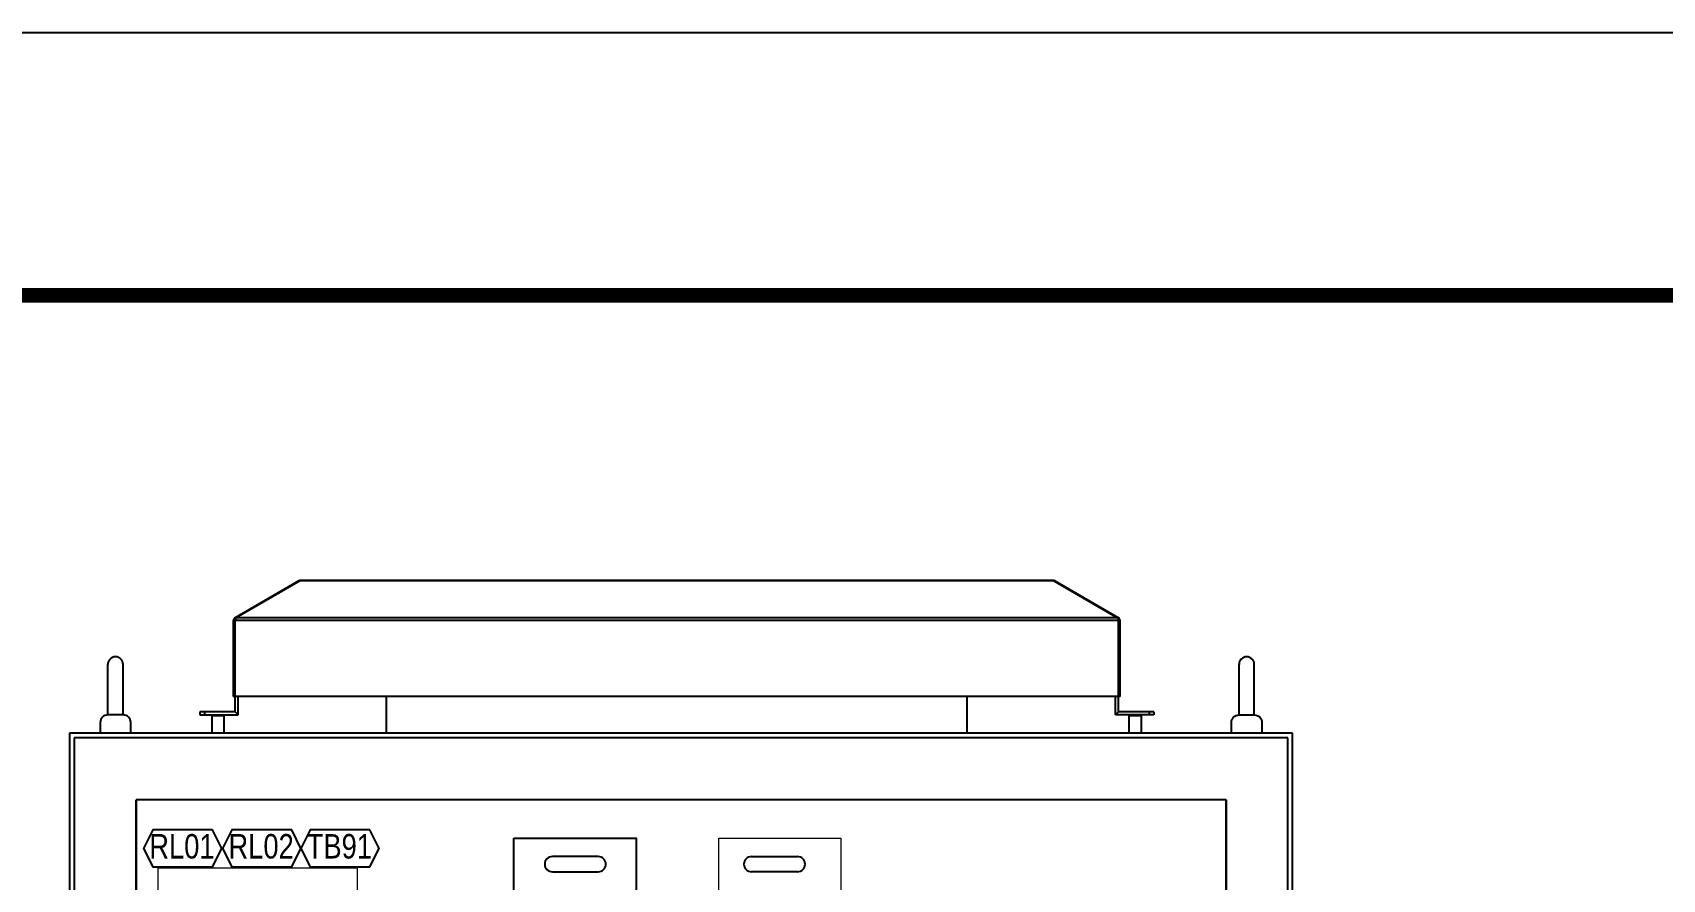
# Model space of a CAD drawing. Extents: x 81437 to 204847, y -54769 to -29444.
# Drawn here: x 87150 to 88216, y -47342 to -46788 of the extents above; entities that cross this region are included whole.
import ezdxf
from ezdxf.enums import TextEntityAlignment as Align

# ---------------------------------------------------------------- set-up
doc = ezdxf.new("R2010")
doc.units = 0
doc.header["$LTSCALE"] = 100
doc.header["$MEASUREMENT"] = 0
for name, color, linetype in [('EYEBOLT', 7, 'Continuous'), ('PANEL', 7, 'Continuous'), ('t', 1, 'Continuous')]:
    doc.layers.add(name, color=color, linetype=linetype)
doc.layers.add('细实线', color=7, linetype='Continuous', lineweight=20)
doc.styles.add('HZ', font='arial.ttf', dxfattribs={"width": 0.7})
doc.styles.get("Standard").update_dxf_attribs({"font": ''})
doc.styles.add('微软雅黑', font='')
doc.styles.get('Standard').set_extended_font_data('SimSun')
doc.styles.get('微软雅黑').set_extended_font_data('Microsoft YaHei')

# ---------------------------------------------------------------- blocks, each defined once
blk = doc.blocks.new('图框')
at = {"layer": 't', "color": 7, "const_width": 9.62}
blk.add_lwpolyline([(4109.5, -3210.4), (4109.5, -58.9), (-6.2, -58.9), (-6.2, -3210.4)], close=True, dxfattribs=at)
at = {"color": 7, "style": '微软雅黑', "flags": 8}
for tag, p, height in [('DWG.NAME:', (1375.5, -2969.2), 25), ('DWG.NO.:', (3122, -3089.3), 24), ('图纸编号', (3309.2, -3111.3), 24), ('FILENO.:', (3122.5, -3165), 24), ('文档号', (3311.6, -3183), 24)]:
    blk.add_attdef(tag, p, '', height=height, dxfattribs=at)
at = {"color": 7, "style": '微软雅黑', "width": 0.8, "flags": 8}
for tag, p, height in [('PROJECTNAME:', (3119.3, -2971.7), 24), ('PROJECT_NAME', (3324.7, -2969.2), 25)]:
    blk.add_attdef(tag, p, '', height=height, dxfattribs=at)
at = {"color": 7, "style": '微软雅黑', "flags": 8}
for tag, p in [('图纸名称:', (1371.6, -3024.8)), ('项目名称', (3272.9, -3045.6))]:
    blk.add_attdef(tag, text='', height=25, dxfattribs=at).set_placement(p, align=Align.BOTTOM_LEFT)
for tag, height, width, p in [('RENLIU', 24, 0.7, (692, -3009.2)), ('SHUFENWANG', 24, 0.7, (879.6, -3009.2)), ('FANGHOU', 24, 0.7, (1063.6, -3009.2)), ('DANDANLI', 24, 0.7, (1243.9, -3009.2)), ('#10STATIONONTROLCABINETCOVER', 30, 0.6, (1771.7, -3076)), ('HANGZHOUHOLLYSYSAUTOMATIONCO.,LTD.', 24, 0.7, (2763.9, -3104.6))]:
    blk.add_attdef(tag, text='', height=height, dxfattribs=dict(at, width=width)).set_placement(p, align=Align.MIDDLE)
at = {"color": 7, "flags": 8}
blk.add_attdef('A', text='', height=23, dxfattribs=at).set_placement((53.7, -3033.7), align=Align.MIDDLE)
at = {"color": 7, "style": '微软雅黑', "flags": 8}
for tag, height, p in [('设计时间', 23, (207.7, -3033.7)), ('刘仁', 23, (692, -3061.1)), ('王姝芬', 23, (879.6, -3061.1)), ('侯方', 23, (1063.6, -3061.1)), ('李丹丹', 23, (1243.9, -3061.1)), ('PAGEXOFX', 24, (3947.6, -3097.9)), ('REV.', 24, (53.2, -3121.9)), ('DATE', 24, (202.7, -3121.9)), ('DESCRIPTION', 24, (445.6, -3121.9)), ('PREPARED', 24, (692, -3121.9)), ('CHECKED', 24, (879.6, -3121.9)), ('SIGNED', 24, (1063.6, -3121.9)), ('APPROVED', 24, (1243.9, -3121.9)), ('图纸名称', 30, (1771.7, -3153.6)), ('第几页共几页', 24, (3947.6, -3172.9))]:
    blk.add_attdef(tag, text='', height=height, dxfattribs=at).set_placement(p, align=Align.MIDDLE)

msp = doc.modelspace()

# ---------------------------------------------------------------- linework, layer by layer
at = {"color": 7, "linetype": 'Continuous'}
for p, q in [((87323.8, -47147), (87282.1, -47171.1)), ((87324.3, -47147), (87282.6, -47171.1)), ((87323.8, -47147), (87323.9, -47147.2)), ((87817.7, -47147), (87324.3, -47147)), ((87817.1, -47146.7), (87324.9, -47146.7)), ((87817.7, -47147), (87859.4, -47171.1)), ((87818.2, -47147), (87818.1, -47147.2)), ((87818.2, -47147), (87859.9, -47171.1)), ((87281, -47222.7), (87281, -47173)), ((87281, -47173), (87282, -47173)), ((87282, -47222.7), (87282, -47173)), ((87860, -47173), (87282, -47173)), ((87282.1, -47171.1), (87282.4, -47171.6)), ((87859.4, -47171.1), (87282.6, -47171.1)), ((87859.9, -47171.1), (87859.6, -47171.6)), ((87860, -47222.7), (87860, -47173)), ((87861, -47173), (87860, -47173)), ((87861, -47222.7), (87861, -47173)), ((87281, -47222.7), (87282, -47222.7)), ((87282, -47232.7), (87282, -47222.7)), ((87860, -47222.7), (87282, -47222.7)), ((87284, -47234.7), (87284, -47222.7)), ((87381, -47246.7), (87381, -47222.7)), ((87761, -47246.7), (87761, -47222.7)), ((87858, -47234.7), (87858, -47222.7)), ((87860, -47232.7), (87860, -47222.7)), ((87861, -47222.7), (87860, -47222.7)), ((87259, -47232.7), (87259, -47234.7)), ((87282, -47232.7), (87259, -47232.7)), ((87259, -47234.7), (87284, -47234.7)), ((87262, -47232.7), (87262, -47234.7)), ((87267.5, -47234.7), (87267, -47235.2)), ((87267, -47246.7), (87267, -47235.2)), ((87275, -47235.2), (87267, -47235.2)), ((87274.5, -47234.7), (87275, -47235.2)), ((87275, -47246.7), (87275, -47235.2)), ((87284, -47234.7), (87282, -47232.7)), ((87858, -47234.7), (87860, -47232.7)), ((87883, -47234.7), (87858, -47234.7)), ((87883, -47232.7), (87860, -47232.7)), ((87867.5, -47234.7), (87867, -47235.2)), ((87867, -47246.7), (87867, -47235.2)), ((87875, -47235.2), (87867, -47235.2)), ((87874.5, -47234.7), (87875, -47235.2)), ((87875, -47246.7), (87875, -47235.2)), ((87880, -47232.7), (87880, -47234.7)), ((87883, -47232.7), (87883, -47234.7)), ((87519.6, -47327.3), (87489.6, -47327.3)), ((87619.9, -47327.3), (87649.9, -47327.3)), ((87489.6, -47337.3), (87519.6, -47337.3)), ((87649.9, -47337.3), (87619.9, -47337.3))]:
    msp.add_line(p, q, dxfattribs=at)
at = {"color": 1}
msp.add_lwpolyline([(86374.7, -46788.4), (90703, -46788.4), (90703, -50218.7), (86374.7, -50218.7)], close=True, dxfattribs=at)
at = {"color": 3}
for points in [[(87267.3, -47309.9), (87228.2, -47309.9), (87222.1, -47322), (87228.2, -47334.1), (87267.3, -47334.1), (87273.4, -47322), (87267.3, -47309.9)], [(87319.1, -47309.9), (87279.9, -47309.9), (87273.8, -47322), (87279.9, -47334.1), (87319.1, -47334.1), (87325.1, -47322), (87319.1, -47309.9)], [(87370.3, -47309.9), (87331.2, -47309.9), (87325.1, -47322), (87331.2, -47334.1), (87370.3, -47334.1), (87376.4, -47322), (87370.3, -47309.9)]]:
    msp.add_lwpolyline(points, dxfattribs=at)
at = {"color": 7}
msp.add_lwpolyline([(87464.4, -47315.2), (87544.4, -47315.2), (87544.4, -49115.2), (87464.4, -49115.2)], close=True, dxfattribs=at)
at = {"color": 7, "linetype": 'Continuous'}
for centre, radius, start, end in [((87324.9, -47148.9), 2.2, 90, 120), ((87817.1, -47148.9), 2.2, 60, 90), ((87283.2, -47173), 2.2, 120, 180), ((87309.3, -47179.8), 28.1, 164.5161, 164.989), ((87832.7, -47179.8), 28.1, 15.011, 15.4839), ((87858.8, -47173), 2.2, 0, 60), ((87489.6, -47332.3), 5, 90, 270), ((87519.6, -47332.3), 5, 270, 90), ((87619.9, -47332.3), 5, 90, 270), ((87649.9, -47332.3), 5, 270, 90)]:
    msp.add_arc(centre, radius, start, end, dxfattribs=at)
for points, start_tangent, end_tangent in [([(87324.3, -47147), (87324.5, -47146.9)], (0.721412, 0.692506), (0.835895, 0.548889)), ([(87324.5, -47146.9), (87324.7, -47146.8)], (0.835895, 0.548889), (0.949224, 0.3146)), ([(87324.7, -47146.8), (87324.9, -47146.7)], (0.949224, 0.3146), (1, 0)), ([(87817.3, -47146.8), (87817.1, -47146.7)], (-0.949224, 0.3146), (-1, 0)), ([(87817.5, -47146.9), (87817.3, -47146.8)], (-0.835895, 0.548889), (-0.949224, 0.3146)), ([(87817.7, -47147), (87817.5, -47146.9)], (-0.721412, 0.692506), (-0.835895, 0.548889)), ([(87282.2, -47172.5), (87282, -47173)], (-0.259249, -0.96581), (-0.252028, -0.96772)), ([(87282.4, -47171.6), (87282.2, -47172.3)], (-0.319262, -0.947666), (-0.267211, -0.963638)), ([(87282.6, -47171.1), (87282.4, -47171.6)], (-0.461961, -0.8869), (-0.319262, -0.947666)), ([(87859.4, -47171.1), (87859.6, -47171.6)], (0.461961, -0.8869), (0.319262, -0.947666)), ([(87859.6, -47171.6), (87859.8, -47172.3)], (0.319262, -0.947666), (0.267211, -0.963638)), ([(87859.9, -47172.5), (87860, -47173)], (0.259249, -0.96581), (0.252028, -0.96772))]:
    msp.add_spline(points, degree=3, dxfattribs=dict(at, start_tangent=start_tangent, end_tangent=end_tangent))
at = {"layer": 'EYEBOLT'}
for p, q in [((87203.8, -47196.7), (87203.8, -47196.7)), ((87943.8, -47196.7), (87943.8, -47196.7)), ((87198.8, -47234.7), (87198.8, -47201.7)), ((87208.8, -47234.7), (87208.8, -47201.7)), ((87938.8, -47234.7), (87938.8, -47201.7)), ((87948.8, -47234.7), (87948.8, -47201.7))]:
    msp.add_line(p, q, dxfattribs=at)
at = {"layer": 'EYEBOLT', "color": 7}
for points in [[(87213.8, -47246.7), (87213.8, -47239.7, 0.414214), (87208.8, -47234.7), (87198.8, -47234.7, 0.414214), (87193.8, -47239.7), (87193.8, -47246.7)], [(87933.8, -47246.7), (87933.8, -47239.7, -0.414214), (87938.8, -47234.7), (87948.8, -47234.7, -0.414214), (87953.8, -47239.7), (87953.8, -47246.7)]]:
    msp.add_lwpolyline(points, format="xyb", dxfattribs=at)
at = {"layer": 'EYEBOLT'}
for centre, start, end in [((87203.8, -47201.7), 90, 180), ((87203.8, -47201.7), 0, 90), ((87943.8, -47201.7), 90, 180), ((87943.8, -47201.7), 0, 90)]:
    msp.add_arc(centre, 5, start, end, dxfattribs=at)
at = {"layer": 'PANEL', "color": 7}
for p, q in [((87973.8, -47246.7), (87173.8, -47246.7)), ((87173.8, -47246.7), (87173.8, -49246.7)), ((87176.8, -47249.7), (87176.8, -49243.7)), ((87970.8, -47249.7), (87176.8, -47249.7)), ((87970.8, -49243.7), (87970.8, -47249.7)), ((87973.8, -49246.7), (87973.8, -47246.7)), ((87930.3, -47290.2), (87217.3, -47290.2)), ((87217.3, -47290.2), (87217.3, -47676.7)), ((87217.3, -48067.7), (87217.3, -47290.2)), ((87930.3, -48067.7), (87930.3, -47290.2)), ((87930.3, -47290.2), (87930.3, -47676.7))]:
    msp.add_line(p, q, dxfattribs=at)
at = {"layer": '细实线'}
msp.add_lwpolyline([(87598.4, -47315.2), (87678.4, -47315.2), (87678.4, -49115.2), (87598.4, -49115.2)], close=True, dxfattribs=at)
at = {"layer": '细实线', "color": 2}
msp.add_lwpolyline([(87231.8, -47334.6), (87361.9, -47334.6), (87361.9, -47438.1), (87231.8, -47438.1)], close=True, dxfattribs=at)

# ---------------------------------------------------------------- block references
at = {"color": 1}
msp.add_blockref('图框', (86485.2, -46901.4), dxfattribs=at)

# ---------------------------------------------------------------- texts
at = {"style": 'HZ', "width": 0.8}
for s, p in [('RL01', (87225.9, -47328.6)), ('RL02', (87277.7, -47328.6)), ('TB91', (87328.9, -47328.6))]:
    msp.add_text(s, height=16, dxfattribs=at).set_placement(p)

doc.saveas('drawing.dxf')
